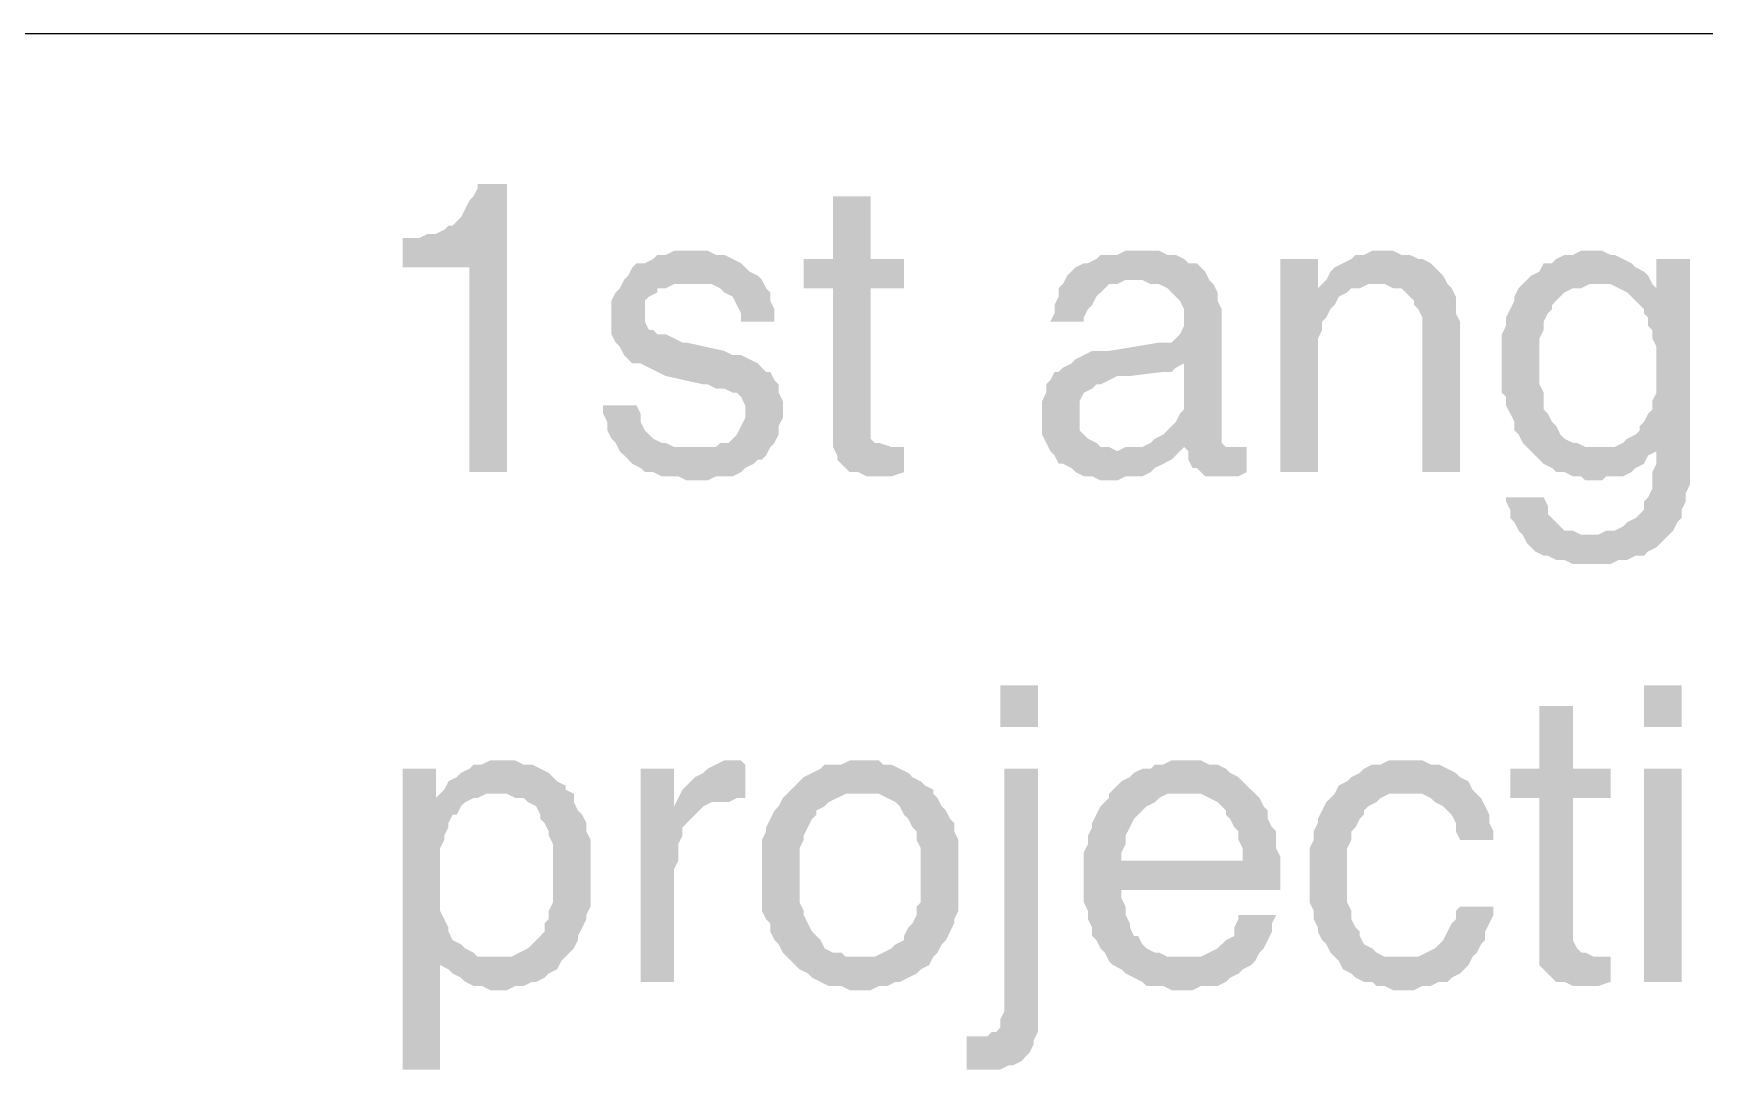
# Model space of a CAD drawing. Header units: millimetres. Extents: x 7018 to 13530, y 4187 to 5692.
# Drawn here: x 12015.79 to 12033.83, y 4975.72 to 4986.91 of the extents above; entities that cross this region are included whole.
import ezdxf

# ---------------------------------------------------------------- set-up
doc = ezdxf.new("R2010")
doc.units = ezdxf.units.MM

msp = doc.modelspace()

# ---------------------------------------------------------------- hatches: boundary and pattern name
at = {"transparency": 33554559}
for points in [[(12020.904, 4985.287), (12020.588, 4985.287), (12020.588, 4985.242), (12020.543, 4985.152), (12020.498, 4985.107), (12020.453, 4985.016), (12020.407, 4984.926), (12020.362, 4984.881), (12020.317, 4984.836), (12020.272, 4984.836), (12020.227, 4984.791), (12020.137, 4984.746), (12020.046, 4984.746), (12019.956, 4984.701), (12019.776, 4984.701), (12019.776, 4984.385), (12020.498, 4984.385), (12020.498, 4982.173), (12020.904, 4982.173)], [(12024.83, 4985.152), (12024.424, 4985.152), (12024.424, 4984.475), (12024.108, 4984.475), (12024.108, 4984.159), (12024.424, 4984.159), (12024.424, 4982.444), (12024.469, 4982.354), (12024.469, 4982.309), (12024.514, 4982.263), (12024.56, 4982.218), (12024.605, 4982.173), (12024.695, 4982.173), (12024.785, 4982.128), (12025.056, 4982.128), (12025.191, 4982.173), (12025.191, 4982.444), (12025.056, 4982.444), (12024.921, 4982.489), (12024.875, 4982.489), (12024.83, 4982.534), (12024.83, 4984.159), (12025.191, 4984.159), (12025.191, 4984.475), (12024.83, 4984.475)], [(12022.89, 4984.565), (12022.709, 4984.565), (12022.619, 4984.52), (12022.529, 4984.52), (12022.483, 4984.475), (12022.393, 4984.43), (12022.303, 4984.43), (12022.258, 4984.385), (12022.213, 4984.294), (12022.168, 4984.249), (12022.122, 4984.159), (12022.077, 4984.114), (12022.032, 4984.024), (12022.032, 4983.662), (12022.077, 4983.572), (12022.122, 4983.527), (12022.168, 4983.437), (12022.213, 4983.392), (12022.258, 4983.347), (12022.348, 4983.347), (12022.438, 4983.301), (12022.529, 4983.256), (12022.619, 4983.211), (12023.025, 4983.121), (12023.07, 4983.121), (12023.16, 4983.076), (12023.251, 4983.076), (12023.341, 4983.031), (12023.386, 4983.031), (12023.431, 4982.986), (12023.476, 4982.895), (12023.476, 4982.76), (12023.431, 4982.67), (12023.386, 4982.579), (12023.341, 4982.534), (12023.296, 4982.489), (12023.206, 4982.489), (12023.16, 4982.444), (12022.935, 4982.444), (12022.122, 4982.399), (12022.168, 4982.354), (12022.213, 4982.309), (12022.258, 4982.263), (12022.348, 4982.218), (12022.393, 4982.173), (12022.483, 4982.173), (12022.574, 4982.128), (12022.754, 4982.128), (12022.845, 4982.083), (12023.07, 4982.083), (12023.16, 4982.128), (12023.341, 4982.128), (12023.431, 4982.173), (12023.476, 4982.218), (12023.567, 4982.263), (12023.612, 4982.309), (12023.657, 4982.309), (12023.702, 4982.354), (12023.747, 4982.444), (12023.792, 4982.489), (12023.837, 4982.579), (12023.837, 4982.67), (12023.883, 4982.76), (12023.883, 4982.85), (12023.883, 4982.94), (12023.837, 4983.031), (12023.837, 4983.121), (12023.792, 4983.166), (12023.747, 4983.256), (12023.702, 4983.256), (12023.657, 4983.301), (12023.612, 4983.347), (12023.522, 4983.392), (12023.431, 4983.437), (12023.341, 4983.437), (12023.251, 4983.482), (12022.845, 4983.572), (12022.799, 4983.572), (12022.709, 4983.617), (12022.619, 4983.662), (12022.529, 4983.662), (12022.483, 4983.708), (12022.438, 4983.708), (12022.393, 4983.798), (12022.393, 4984.024), (12022.438, 4984.069), (12022.529, 4984.114), (12022.529, 4984.159), (12022.619, 4984.159), (12022.709, 4984.204), (12022.89, 4984.204), (12023.657, 4984.249), (12023.612, 4984.294), (12023.522, 4984.339), (12023.476, 4984.385), (12023.431, 4984.43), (12023.341, 4984.475), (12023.251, 4984.52), (12023.16, 4984.52), (12023.07, 4984.565), (12022.98, 4984.565)], [(12027.764, 4984.565), (12027.583, 4984.565), (12027.493, 4984.52), (12027.313, 4984.52), (12027.267, 4984.475), (12027.177, 4984.43), (12027.132, 4984.43), (12027.042, 4984.385), (12026.997, 4984.339), (12026.952, 4984.294), (12026.906, 4984.204), (12026.861, 4984.159), (12026.861, 4984.069), (12026.816, 4983.978), (12026.816, 4983.888), (12026.771, 4983.798), (12027.132, 4983.798), (12027.132, 4983.843), (12027.177, 4983.933), (12027.222, 4983.978), (12027.267, 4984.069), (12027.313, 4984.114), (12027.358, 4984.159), (12027.403, 4984.204), (12027.493, 4984.204), (12027.583, 4984.249), (12028.486, 4984.249), (12028.441, 4984.339), (12028.396, 4984.385), (12028.351, 4984.43), (12028.26, 4984.43), (12028.215, 4984.475), (12028.125, 4984.52), (12028.035, 4984.52), (12027.944, 4984.565), (12027.854, 4984.565)], [(12029.659, 4984.475), (12029.253, 4984.475), (12029.253, 4982.173), (12029.659, 4982.173), (12029.659, 4983.392), (12029.659, 4983.617), (12029.705, 4983.708), (12029.705, 4983.798), (12029.75, 4983.843), (12029.795, 4983.933), (12029.84, 4983.978), (12029.84, 4983.978), (12029.885, 4984.069), (12029.975, 4984.114), (12029.659, 4984.159)], [(12030.382, 4984.565), (12030.246, 4984.565), (12030.156, 4984.52), (12030.066, 4984.52), (12030.021, 4984.475), (12029.93, 4984.43), (12029.84, 4984.385), (12029.795, 4984.339), (12029.75, 4984.249), (12029.659, 4984.159), (12029.975, 4984.114), (12030.021, 4984.159), (12030.111, 4984.159), (12030.201, 4984.204), (12031.059, 4984.204), (12031.013, 4984.294), (12030.968, 4984.339), (12030.923, 4984.385), (12030.878, 4984.43), (12030.788, 4984.475), (12030.743, 4984.475), (12030.652, 4984.52), (12030.562, 4984.52), (12030.472, 4984.565)], [(12032.638, 4984.565), (12032.503, 4984.565), (12032.413, 4984.52), (12032.322, 4984.52), (12032.232, 4984.475), (12032.187, 4984.43), (12032.097, 4984.43), (12032.051, 4984.339), (12031.961, 4984.294), (12031.916, 4984.249), (12031.871, 4984.204), (12032.819, 4984.204), (12032.909, 4984.159), (12032.999, 4984.114), (12033.315, 4984.159), (12033.27, 4984.204), (12033.27, 4984.204), (12033.225, 4984.294), (12033.18, 4984.339), (12033.09, 4984.385), (12033.044, 4984.43), (12032.954, 4984.475), (12032.864, 4984.52), (12032.819, 4984.52), (12032.728, 4984.565)], [(12033.676, 4984.475), (12033.315, 4984.475), (12033.315, 4984.159), (12032.999, 4984.114), (12033.044, 4984.069), (12033.09, 4984.024), (12033.18, 4983.933), (12033.18, 4983.888), (12033.225, 4983.843), (12033.225, 4983.753), (12033.27, 4983.708), (12033.27, 4983.617), (12033.315, 4983.527), (12033.315, 4983.031), (12033.27, 4982.94), (12033.27, 4982.85), (12033.225, 4982.805), (12033.18, 4982.715), (12033.135, 4982.67), (12033.135, 4982.624), (12033.09, 4982.579), (12032.999, 4982.534), (12032.954, 4982.489), (12032.864, 4982.444), (12032.683, 4982.444), (12033.315, 4982.399), (12033.315, 4982.263), (12033.27, 4982.173), (12033.27, 4981.993), (12033.225, 4981.902), (12033.18, 4981.857), (12033.18, 4981.767), (12033.135, 4981.722), (12033.09, 4981.677), (12032.999, 4981.632), (12032.954, 4981.586), (12032.864, 4981.541), (12032.774, 4981.541), (12032.683, 4981.496), (12032.593, 4981.496), (12033.451, 4981.496), (12033.496, 4981.541), (12033.541, 4981.632), (12033.586, 4981.677), (12033.586, 4981.767), (12033.631, 4981.857), (12033.631, 4981.947), (12033.676, 4982.038), (12033.676, 4982.309)], [(12023.657, 4984.249), (12022.89, 4984.204), (12023.115, 4984.204), (12023.206, 4984.159), (12023.251, 4984.114), (12023.251, 4984.114), (12023.341, 4984.069), (12023.386, 4983.978), (12023.431, 4983.888), (12023.431, 4983.798), (12023.792, 4983.798), (12023.792, 4983.933), (12023.747, 4984.024), (12023.747, 4984.114), (12023.702, 4984.159)], [(12028.486, 4984.249), (12027.674, 4984.249), (12027.764, 4984.249), (12027.854, 4984.204), (12027.944, 4984.204), (12028.035, 4984.159), (12028.08, 4984.114), (12028.125, 4984.069), (12028.17, 4984.024), (12028.215, 4983.933), (12028.215, 4983.753), (12028.17, 4983.662), (12028.125, 4983.617), (12028.08, 4983.572), (12027.944, 4983.572), (12027.403, 4983.482), (12027.222, 4983.482), (12027.132, 4983.437), (12027.042, 4983.392), (12026.997, 4983.347), (12028.215, 4983.347), (12028.215, 4982.94), (12028.215, 4982.85), (12028.17, 4982.805), (12028.125, 4982.715), (12028.08, 4982.67), (12027.99, 4982.579), (12027.99, 4982.579), (12027.899, 4982.534), (12027.854, 4982.489), (12027.764, 4982.444), (12027.583, 4982.444), (12027.493, 4982.399), (12026.771, 4982.399), (12026.816, 4982.354), (12026.861, 4982.263), (12026.906, 4982.263), (12026.997, 4982.218), (12027.042, 4982.173), (12027.132, 4982.128), (12027.222, 4982.128), (12027.313, 4982.083), (12027.493, 4982.083), (12027.583, 4982.128), (12027.764, 4982.128), (12027.854, 4982.173), (12027.899, 4982.218), (12027.99, 4982.263), (12028.08, 4982.309), (12028.125, 4982.354), (12028.17, 4982.399), (12028.215, 4982.444), (12028.667, 4982.444), (12028.621, 4982.489), (12028.621, 4983.933), (12028.576, 4984.024), (12028.576, 4984.114), (12028.531, 4984.204)], [(12031.059, 4984.204), (12030.291, 4984.204), (12030.382, 4984.204), (12030.472, 4984.159), (12030.562, 4984.159), (12030.607, 4984.114), (12030.652, 4984.069), (12030.698, 4984.024), (12030.698, 4983.978), (12030.743, 4983.933), (12030.788, 4983.843), (12030.788, 4982.173), (12031.194, 4982.173), (12031.194, 4983.798), (12031.149, 4983.888), (12031.149, 4984.069), (12031.104, 4984.159)], [(12031.871, 4984.204), (12031.826, 4984.159), (12031.781, 4984.069), (12031.781, 4984.024), (12031.736, 4983.933), (12031.69, 4983.843), (12031.69, 4983.753), (12031.645, 4983.662), (12031.645, 4983.031), (12031.69, 4982.986), (12031.69, 4982.895), (12031.736, 4982.805), (12031.781, 4982.715), (12031.781, 4982.624), (12031.826, 4982.579), (12031.871, 4982.489), (12031.916, 4982.444), (12031.961, 4982.399), (12032.051, 4982.309), (12032.097, 4982.263), (12032.187, 4982.218), (12032.232, 4982.173), (12032.322, 4982.173), (12032.413, 4982.128), (12032.503, 4982.128), (12032.548, 4982.083), (12032.728, 4982.083), (12032.774, 4982.128), (12032.954, 4982.128), (12033.044, 4982.173), (12033.09, 4982.218), (12033.18, 4982.263), (12033.225, 4982.354), (12033.315, 4982.399), (12033.315, 4982.399), (12032.683, 4982.444), (12032.548, 4982.444), (12032.458, 4982.489), (12032.413, 4982.489), (12032.322, 4982.534), (12032.277, 4982.579), (12032.232, 4982.67), (12032.187, 4982.715), (12032.142, 4982.805), (12032.097, 4982.85), (12032.097, 4983.031), (12032.051, 4983.121), (12032.051, 4983.617), (12032.097, 4983.708), (12032.097, 4983.798), (12032.142, 4983.888), (12032.187, 4983.933), (12032.187, 4983.978), (12032.232, 4984.024), (12032.277, 4984.069), (12032.322, 4984.114), (12032.413, 4984.159), (12032.503, 4984.159), (12032.593, 4984.204), (12032.683, 4984.204)], [(12026.997, 4983.347), (12026.906, 4983.301), (12026.861, 4983.256), (12026.816, 4983.256), (12026.771, 4983.166), (12026.726, 4983.121), (12026.726, 4983.031), (12026.681, 4982.94), (12026.681, 4982.76), (12026.681, 4982.579), (12026.726, 4982.489), (12026.771, 4982.399), (12027.493, 4982.399), (12027.403, 4982.444), (12027.313, 4982.444), (12027.267, 4982.489), (12027.177, 4982.534), (12027.132, 4982.579), (12027.087, 4982.624), (12027.087, 4982.94), (12027.132, 4983.031), (12027.222, 4983.076), (12027.267, 4983.121), (12027.313, 4983.121), (12027.403, 4983.166), (12027.493, 4983.211), (12027.629, 4983.211), (12027.99, 4983.256), (12028.08, 4983.256), (12028.125, 4983.301), (12028.215, 4983.347)], [(12022.303, 4982.895), (12021.942, 4982.895), (12021.942, 4982.805), (12021.987, 4982.715), (12021.987, 4982.624), (12022.032, 4982.534), (12022.077, 4982.489), (12022.122, 4982.399), (12022.935, 4982.444), (12022.709, 4982.444), (12022.619, 4982.489), (12022.574, 4982.489), (12022.483, 4982.534), (12022.438, 4982.579), (12022.393, 4982.624), (12022.348, 4982.715), (12022.348, 4982.805)], [(12028.667, 4982.444), (12028.215, 4982.444), (12028.26, 4982.399), (12028.757, 4982.444), (12028.712, 4982.444)], [(12028.892, 4982.444), (12028.757, 4982.444), (12028.26, 4982.399), (12028.26, 4982.309), (12028.306, 4982.218), (12028.351, 4982.218), (12028.396, 4982.173), (12028.441, 4982.128), (12028.802, 4982.128), (12028.892, 4982.173)], [(12032.097, 4981.902), (12031.69, 4981.902), (12031.69, 4981.857), (12031.736, 4981.767), (12031.736, 4981.677), (12031.781, 4981.632), (12031.826, 4981.541), (12031.871, 4981.496), (12031.916, 4981.406), (12031.961, 4981.361), (12032.006, 4981.316), (12032.097, 4981.27), (12032.142, 4981.27), (12032.232, 4981.225), (12032.322, 4981.225), (12032.413, 4981.18), (12032.819, 4981.18), (12032.909, 4981.225), (12032.999, 4981.225), (12033.09, 4981.27), (12033.18, 4981.27), (12033.225, 4981.316), (12033.315, 4981.361), (12033.36, 4981.406), (12033.405, 4981.451), (12033.451, 4981.496), (12032.503, 4981.496), (12032.413, 4981.541), (12032.322, 4981.541), (12032.277, 4981.586), (12032.232, 4981.632), (12032.142, 4981.722), (12032.142, 4981.812)], [(12026.636, 4979.42), (12026.636, 4979.871), (12026.229, 4979.871), (12026.229, 4979.42)], [(12033.586, 4979.42), (12033.586, 4979.871), (12033.18, 4979.871), (12033.18, 4979.42)], [(12032.413, 4979.646), (12032.051, 4979.646), (12032.051, 4978.969), (12031.736, 4978.969), (12031.736, 4978.653), (12032.051, 4978.653), (12032.051, 4976.848), (12032.097, 4976.802), (12032.142, 4976.757), (12032.187, 4976.712), (12032.232, 4976.667), (12032.322, 4976.667), (12032.413, 4976.622), (12032.683, 4976.622), (12032.819, 4976.667), (12032.819, 4976.938), (12032.638, 4976.938), (12032.548, 4976.983), (12032.503, 4976.983), (12032.458, 4977.028), (12032.413, 4977.118), (12032.413, 4978.653), (12032.819, 4978.653), (12032.819, 4978.969), (12032.413, 4978.969)], [(12020.814, 4979.059), (12020.723, 4979.059), (12020.633, 4979.014), (12020.543, 4979.014), (12020.498, 4978.969), (12020.407, 4978.924), (12020.362, 4978.878), (12020.272, 4978.833), (12020.227, 4978.743), (12020.182, 4978.698), (12020.137, 4978.653), (12020.588, 4978.653), (12020.678, 4978.698), (12020.768, 4978.698), (12021.536, 4978.743), (12021.536, 4978.788), (12021.445, 4978.833), (12021.4, 4978.878), (12021.355, 4978.924), (12021.265, 4978.969), (12021.175, 4979.014), (12021.084, 4979.014), (12020.994, 4979.059), (12020.904, 4979.059)], [(12023.341, 4979.059), (12023.251, 4979.059), (12023.16, 4979.014), (12023.07, 4978.969), (12023.025, 4978.924), (12022.935, 4978.878), (12022.89, 4978.833), (12022.799, 4978.743), (12022.799, 4978.743), (12022.754, 4978.653), (12023.476, 4978.653), (12023.476, 4979.014), (12023.431, 4979.059)], [(12024.695, 4979.059), (12024.605, 4979.059), (12024.514, 4979.014), (12024.334, 4979.014), (12024.289, 4978.969), (12024.198, 4978.924), (12024.108, 4978.878), (12024.063, 4978.833), (12024.018, 4978.788), (12023.928, 4978.698), (12023.928, 4978.698), (12023.883, 4978.653), (12023.837, 4978.563), (12023.792, 4978.517), (12023.747, 4978.427), (12023.702, 4978.337), (12023.702, 4978.292), (12023.657, 4978.201), (12023.657, 4977.434), (12023.702, 4977.344), (12023.747, 4977.299), (12023.747, 4977.209), (12023.792, 4977.118), (12023.837, 4977.073), (12023.883, 4976.983), (12023.928, 4976.938), (12024.695, 4976.938), (12024.56, 4976.938), (12024.514, 4976.983), (12024.424, 4976.983), (12024.334, 4977.028), (12024.289, 4977.118), (12024.244, 4977.163), (12024.198, 4977.209), (12024.153, 4977.299), (12024.108, 4977.389), (12024.108, 4977.434), (12024.063, 4977.525), (12024.063, 4978.111), (12024.108, 4978.201), (12024.108, 4978.247), (12024.153, 4978.337), (12024.198, 4978.427), (12024.244, 4978.472), (12024.244, 4978.517), (12024.334, 4978.563), (12024.379, 4978.608), (12024.469, 4978.653), (12024.56, 4978.698), (12024.695, 4978.698), (12025.507, 4978.743), (12025.417, 4978.788), (12025.372, 4978.833), (12025.282, 4978.878), (12025.237, 4978.924), (12025.146, 4978.969), (12025.056, 4979.014), (12024.966, 4979.014), (12024.921, 4979.059), (12024.83, 4979.059)], [(12028.215, 4979.059), (12028.08, 4979.059), (12027.99, 4979.014), (12027.899, 4979.014), (12027.854, 4978.969), (12027.764, 4978.969), (12027.674, 4978.924), (12027.629, 4978.878), (12027.538, 4978.833), (12027.493, 4978.788), (12027.403, 4978.698), (12028.396, 4978.698), (12028.486, 4978.653), (12028.576, 4978.608), (12028.621, 4978.563), (12028.667, 4978.517), (12028.667, 4978.472), (12028.712, 4978.427), (12028.757, 4978.337), (12028.802, 4978.292), (12028.802, 4978.201), (12028.847, 4978.111), (12028.847, 4977.976), (12027.132, 4977.976), (12027.132, 4977.525), (12027.177, 4977.434), (12027.177, 4977.344), (12027.222, 4977.254), (12027.222, 4977.163), (12027.267, 4977.118), (12027.313, 4977.028), (12027.358, 4976.983), (12027.403, 4976.893), (12028.215, 4976.938), (12028.035, 4976.938), (12027.944, 4976.983), (12027.899, 4976.983), (12027.809, 4977.028), (12027.764, 4977.073), (12027.719, 4977.163), (12027.674, 4977.163), (12027.629, 4977.254), (12027.629, 4977.299), (12027.583, 4977.389), (12027.583, 4977.479), (12027.538, 4977.57), (12027.538, 4977.66), (12029.253, 4977.66), (12029.253, 4978.021), (12029.208, 4978.111), (12029.208, 4978.292), (12029.163, 4978.337), (12029.118, 4978.427), (12029.118, 4978.517), (12029.073, 4978.563), (12029.028, 4978.653), (12028.983, 4978.698), (12028.937, 4978.743), (12028.847, 4978.833), (12028.802, 4978.878), (12028.712, 4978.924), (12028.667, 4978.969), (12028.576, 4979.014), (12028.486, 4979.014), (12028.396, 4979.059), (12028.306, 4979.059)], [(12030.607, 4979.059), (12030.427, 4979.059), (12030.336, 4979.014), (12030.246, 4979.014), (12030.156, 4978.969), (12030.111, 4978.924), (12030.021, 4978.878), (12029.975, 4978.833), (12029.885, 4978.788), (12029.84, 4978.698), (12030.788, 4978.698), (12030.878, 4978.653), (12030.923, 4978.608), (12031.013, 4978.563), (12031.059, 4978.517), (12031.104, 4978.472), (12031.149, 4978.382), (12031.149, 4978.292), (12031.194, 4978.201), (12031.555, 4978.201), (12031.555, 4978.292), (12031.51, 4978.382), (12031.51, 4978.472), (12031.465, 4978.563), (12031.42, 4978.653), (12031.375, 4978.698), (12031.329, 4978.743), (12031.284, 4978.833), (12031.284, 4978.833), (12031.194, 4978.878), (12031.149, 4978.924), (12031.059, 4978.969), (12030.968, 4979.014), (12030.878, 4979.014), (12030.788, 4979.059), (12030.698, 4979.059)], [(12020.137, 4978.969), (12019.776, 4978.969), (12019.776, 4975.719), (12020.182, 4975.719), (12020.182, 4976.893), (12020.768, 4976.938), (12020.588, 4976.938), (12020.543, 4976.983), (12020.453, 4977.028), (12020.407, 4977.073), (12020.317, 4977.118), (12020.272, 4977.209), (12020.272, 4977.254), (12020.227, 4977.344), (12020.182, 4977.434), (12020.182, 4978.111), (12020.227, 4978.201), (12020.227, 4978.247), (12020.272, 4978.337), (12020.272, 4978.382), (12020.317, 4978.472), (12020.362, 4978.472), (12020.407, 4978.563), (12020.453, 4978.608), (12020.543, 4978.653), (12020.137, 4978.653)], [(12022.709, 4978.969), (12022.348, 4978.969), (12022.348, 4976.667), (12022.709, 4976.667), (12022.709, 4977.886), (12022.754, 4977.976), (12022.754, 4978.156), (12022.799, 4978.247), (12022.799, 4978.337), (12022.845, 4978.382), (12022.89, 4978.427), (12022.935, 4978.472), (12022.98, 4978.517), (12023.025, 4978.563), (12022.709, 4978.563)], [(12026.636, 4978.969), (12026.275, 4978.969), (12026.275, 4976.351), (12026.229, 4976.261), (12026.229, 4976.171), (12026.184, 4976.125), (12026.139, 4976.125), (12026.094, 4976.08), (12025.868, 4976.08), (12025.868, 4975.719), (12026.229, 4975.719), (12026.32, 4975.764), (12026.365, 4975.764), (12026.455, 4975.809), (12026.5, 4975.855), (12026.545, 4975.9), (12026.59, 4975.99), (12026.59, 4976.035), (12026.636, 4976.125), (12026.636, 4976.351)], [(12033.586, 4976.667), (12033.586, 4978.969), (12033.18, 4978.969), (12033.18, 4976.667)], [(12021.536, 4978.743), (12020.768, 4978.698), (12020.904, 4978.698), (12020.994, 4978.653), (12021.084, 4978.653), (12021.13, 4978.608), (12021.22, 4978.563), (12021.265, 4978.472), (12021.265, 4978.427), (12021.31, 4978.382), (12021.355, 4978.292), (12021.355, 4978.247), (12021.4, 4978.156), (12021.4, 4977.84), (12021.4, 4977.525), (12021.355, 4977.434), (12021.355, 4977.344), (12021.31, 4977.299), (12021.31, 4977.209), (12021.265, 4977.163), (12021.22, 4977.118), (12021.175, 4977.073), (12021.13, 4977.028), (12021.039, 4976.983), (12020.949, 4976.938), (12020.768, 4976.938), (12020.182, 4976.893), (12020.182, 4976.848), (12020.272, 4976.802), (12020.317, 4976.757), (12020.407, 4976.712), (12020.453, 4976.667), (12020.543, 4976.622), (12020.633, 4976.622), (12020.723, 4976.577), (12020.904, 4976.577), (12020.994, 4976.622), (12021.084, 4976.622), (12021.175, 4976.667), (12021.22, 4976.667), (12021.31, 4976.712), (12021.355, 4976.757), (12021.445, 4976.802), (12021.491, 4976.893), (12021.536, 4976.938), (12021.581, 4976.983), (12021.626, 4977.028), (12021.671, 4977.118), (12021.671, 4977.163), (12021.716, 4977.254), (12021.761, 4977.344), (12021.761, 4977.389), (12021.806, 4977.479), (12021.806, 4978.201), (12021.761, 4978.292), (12021.761, 4978.382), (12021.716, 4978.472), (12021.671, 4978.517), (12021.626, 4978.608), (12021.626, 4978.698)], [(12022.754, 4978.653), (12022.709, 4978.563), (12023.025, 4978.563), (12023.115, 4978.608), (12023.296, 4978.608), (12023.386, 4978.653)], [(12025.507, 4978.743), (12024.695, 4978.698), (12024.921, 4978.698), (12025.011, 4978.653), (12025.101, 4978.608), (12025.146, 4978.563), (12025.191, 4978.472), (12025.237, 4978.427), (12025.282, 4978.337), (12025.327, 4978.292), (12025.327, 4978.201), (12025.372, 4978.111), (12025.372, 4977.525), (12025.327, 4977.479), (12025.327, 4977.389), (12025.282, 4977.299), (12025.237, 4977.254), (12025.191, 4977.163), (12025.191, 4977.118), (12025.101, 4977.073), (12025.056, 4977.028), (12024.966, 4976.983), (12024.875, 4976.938), (12023.928, 4976.938), (12024.018, 4976.848), (12024.063, 4976.802), (12024.153, 4976.757), (12024.198, 4976.712), (12024.289, 4976.667), (12024.379, 4976.622), (12024.514, 4976.622), (12024.605, 4976.577), (12024.83, 4976.577), (12024.921, 4976.622), (12025.011, 4976.622), (12025.101, 4976.667), (12025.146, 4976.667), (12025.237, 4976.712), (12025.327, 4976.757), (12025.372, 4976.802), (12025.462, 4976.848), (12025.507, 4976.938), (12025.507, 4976.938), (12025.552, 4976.983), (12025.598, 4977.073), (12025.643, 4977.118), (12025.688, 4977.209), (12025.733, 4977.299), (12025.733, 4977.344), (12025.778, 4977.434), (12025.778, 4977.84), (12025.778, 4978.201), (12025.733, 4978.292), (12025.733, 4978.382), (12025.688, 4978.427), (12025.643, 4978.517), (12025.598, 4978.563), (12025.552, 4978.653), (12025.507, 4978.698)], [(12027.403, 4978.698), (12027.403, 4978.653), (12027.358, 4978.608), (12027.313, 4978.563), (12027.267, 4978.472), (12027.222, 4978.382), (12027.222, 4978.337), (12027.177, 4978.247), (12027.177, 4978.156), (12027.132, 4978.066), (12027.132, 4977.976), (12027.538, 4977.976), (12027.538, 4978.066), (12027.583, 4978.156), (12027.583, 4978.247), (12027.629, 4978.337), (12027.674, 4978.427), (12027.719, 4978.472), (12027.764, 4978.517), (12027.809, 4978.563), (12027.899, 4978.608), (12027.944, 4978.653), (12028.035, 4978.698), (12028.215, 4978.698)], [(12029.84, 4978.698), (12029.795, 4978.653), (12029.75, 4978.608), (12029.705, 4978.517), (12029.659, 4978.427), (12029.659, 4978.382), (12029.614, 4978.292), (12029.614, 4978.201), (12029.569, 4978.111), (12029.569, 4977.525), (12029.614, 4977.434), (12029.614, 4977.344), (12029.659, 4977.254), (12029.659, 4977.209), (12029.705, 4977.118), (12029.75, 4977.073), (12029.795, 4976.983), (12029.84, 4976.938), (12030.607, 4976.938), (12030.382, 4976.938), (12030.291, 4976.983), (12030.246, 4977.028), (12030.156, 4977.073), (12030.111, 4977.163), (12030.111, 4977.209), (12030.066, 4977.254), (12030.021, 4977.344), (12030.021, 4977.434), (12029.975, 4977.525), (12029.975, 4978.111), (12030.021, 4978.201), (12030.021, 4978.292), (12030.066, 4978.337), (12030.111, 4978.427), (12030.156, 4978.472), (12030.156, 4978.517), (12030.201, 4978.563), (12030.291, 4978.608), (12030.336, 4978.653), (12030.427, 4978.698), (12030.607, 4978.698)], [(12029.208, 4977.389), (12028.802, 4977.389), (12028.802, 4977.344), (12028.757, 4977.254), (12028.757, 4977.163), (12028.667, 4977.118), (12028.621, 4977.073), (12028.576, 4977.028), (12028.486, 4976.983), (12028.396, 4976.938), (12028.215, 4976.938), (12027.403, 4976.893), (12027.403, 4976.893), (12027.448, 4976.848), (12027.538, 4976.802), (12027.583, 4976.757), (12027.674, 4976.712), (12027.764, 4976.667), (12027.809, 4976.622), (12027.99, 4976.622), (12028.08, 4976.577), (12028.306, 4976.577), (12028.396, 4976.622), (12028.576, 4976.622), (12028.667, 4976.667), (12028.712, 4976.712), (12028.802, 4976.757), (12028.847, 4976.802), (12028.937, 4976.848), (12028.983, 4976.893), (12029.028, 4976.983), (12029.073, 4977.028), (12029.118, 4977.118), (12029.163, 4977.209), (12029.163, 4977.299)], [(12031.555, 4977.479), (12031.194, 4977.479), (12031.149, 4977.434), (12031.149, 4977.344), (12031.104, 4977.299), (12031.059, 4977.209), (12031.013, 4977.118), (12030.968, 4977.073), (12030.923, 4977.028), (12030.833, 4976.983), (12030.743, 4976.938), (12029.84, 4976.938), (12029.885, 4976.893), (12029.93, 4976.802), (12030.021, 4976.757), (12030.066, 4976.712), (12030.156, 4976.667), (12030.246, 4976.667), (12030.291, 4976.622), (12030.382, 4976.622), (12030.472, 4976.577), (12030.698, 4976.577), (12030.788, 4976.622), (12030.878, 4976.622), (12030.968, 4976.667), (12031.059, 4976.667), (12031.104, 4976.712), (12031.194, 4976.757), (12031.239, 4976.802), (12031.284, 4976.848), (12031.329, 4976.938), (12031.375, 4976.983), (12031.42, 4977.073), (12031.465, 4977.118), (12031.465, 4977.209), (12031.51, 4977.299), (12031.555, 4977.389)]]:
    msp.add_hatch(color=256, dxfattribs=at).paths.add_polyline_path(points)

# ---------------------------------------------------------------- linework, layer by layer
msp.add_lwpolyline([(11719.177, 4986.912), (12115.615, 4986.912)])

doc.saveas('drawing.dxf')
